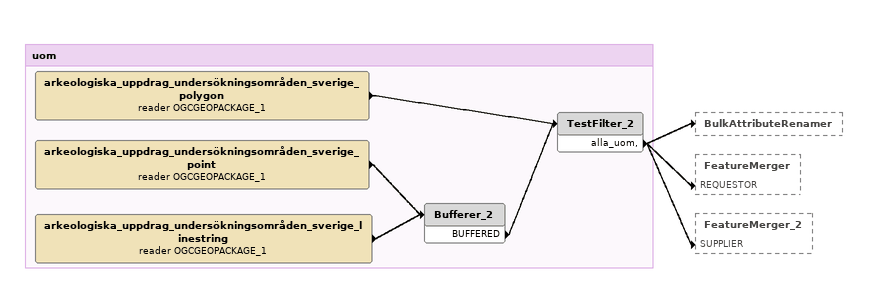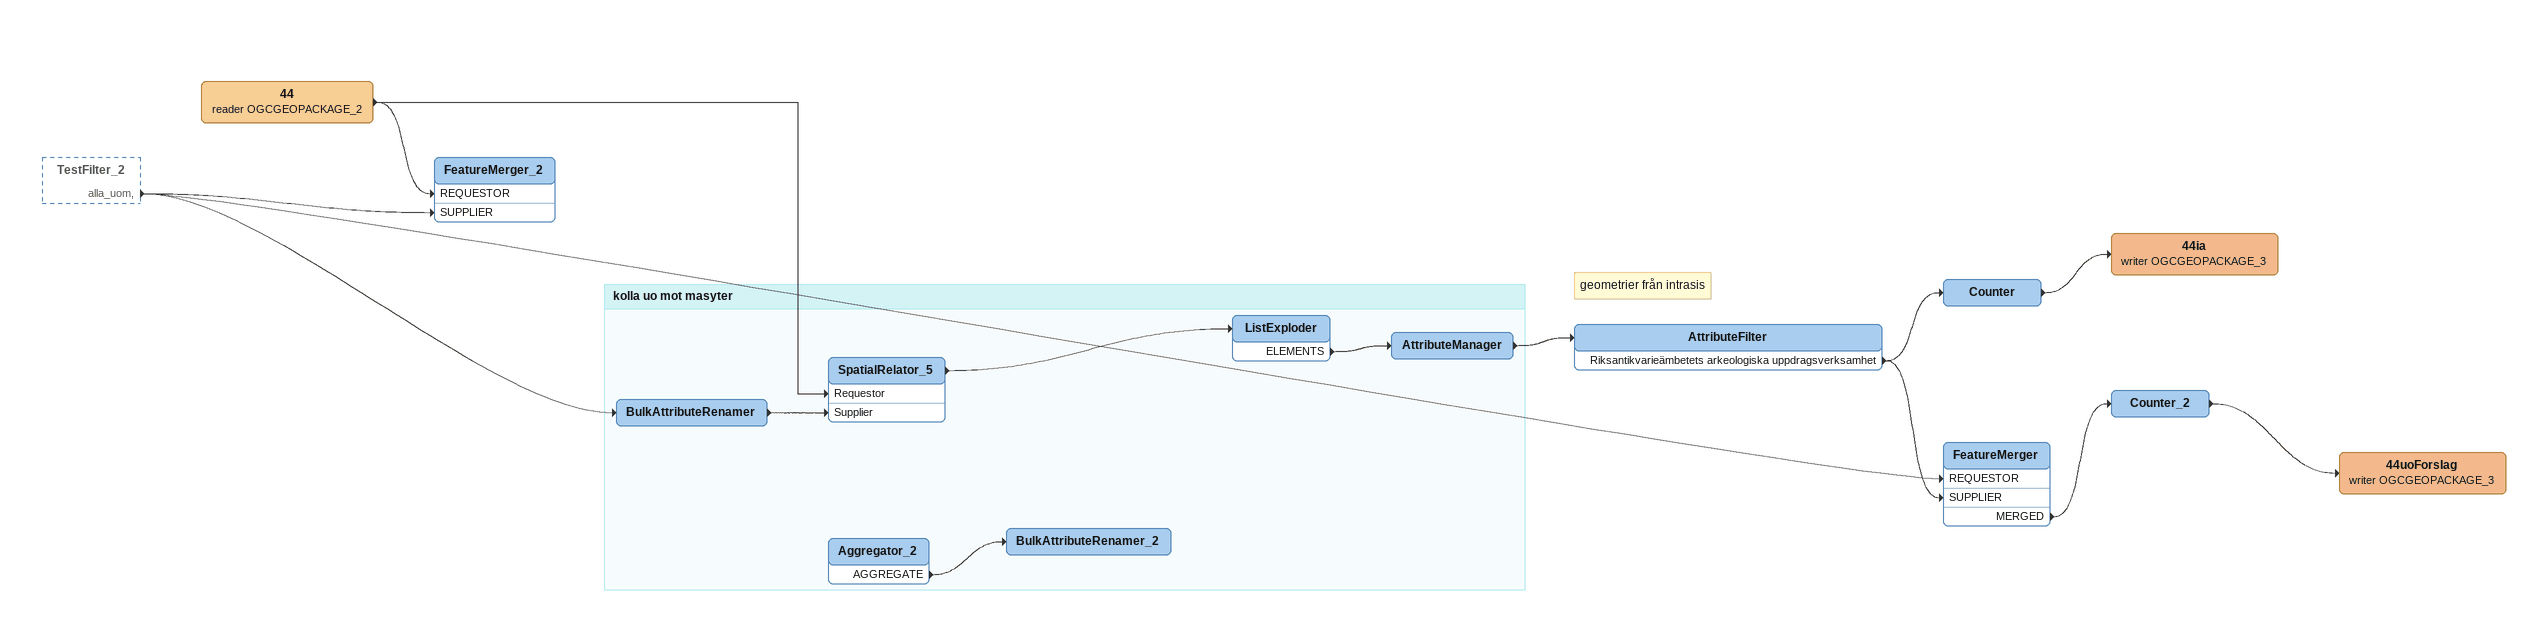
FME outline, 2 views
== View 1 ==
Bookmark: uom
arkeologiska_uppdrag_undersökningsområden_sverige_point (reader OGCGEOPACKAGE_1)
    -> Bufferer_2
arkeologiska_uppdrag_undersökningsområden_sverige_linestring (reader OGCGEOPACKAGE_1)
    -> Bufferer_2
Bufferer_2
    BUFFERED -> TestFilter_2
arkeologiska_uppdrag_undersökningsområden_sverige_polygon (reader OGCGEOPACKAGE_1)
    -> TestFilter_2
TestFilter_2
    alla_uom, -> BulkAttributeRenamer
    alla_uom, -> FeatureMerger [REQUESTOR]
    alla_uom, -> FeatureMerger_2 [SUPPLIER]

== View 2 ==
TestFilter_2 [outside]
    alla_uom, -> BulkAttributeRenamer
    alla_uom, -> FeatureMerger [REQUESTOR]
    alla_uom, -> FeatureMerger_2 [SUPPLIER]
44 (reader OGCGEOPACKAGE_2)
    -> SpatialRelator_5 [Requestor]
    -> FeatureMerger_2 [REQUESTOR]
FeatureMerger_2
Note: geometrier från intrasis
AttributeFilter
    Riksantikvarieämbetets arkeologiska uppdragsverksamhet -> Counter
    Riksantikvarieämbetets arkeologiska uppdragsverksamhet -> FeatureMerger [SUPPLIER]
Counter
    -> 44ia (writer OGCGEOPACKAGE_3)
44ia (writer OGCGEOPACKAGE_3)
FeatureMerger
    MERGED -> Counter_2
Counter_2
    -> 44uoForslag (writer OGCGEOPACKAGE_3)
44uoForslag (writer OGCGEOPACKAGE_3)

Bookmark: kolla uo mot masyter
BulkAttributeRenamer
    -> SpatialRelator_5 [Supplier]
SpatialRelator_5
    -> ListExploder
ListExploder
    ELEMENTS -> AttributeManager
AttributeManager
    -> AttributeFilter
Aggregator_2
    AGGREGATE -> BulkAttributeRenamer_2
BulkAttributeRenamer_2
